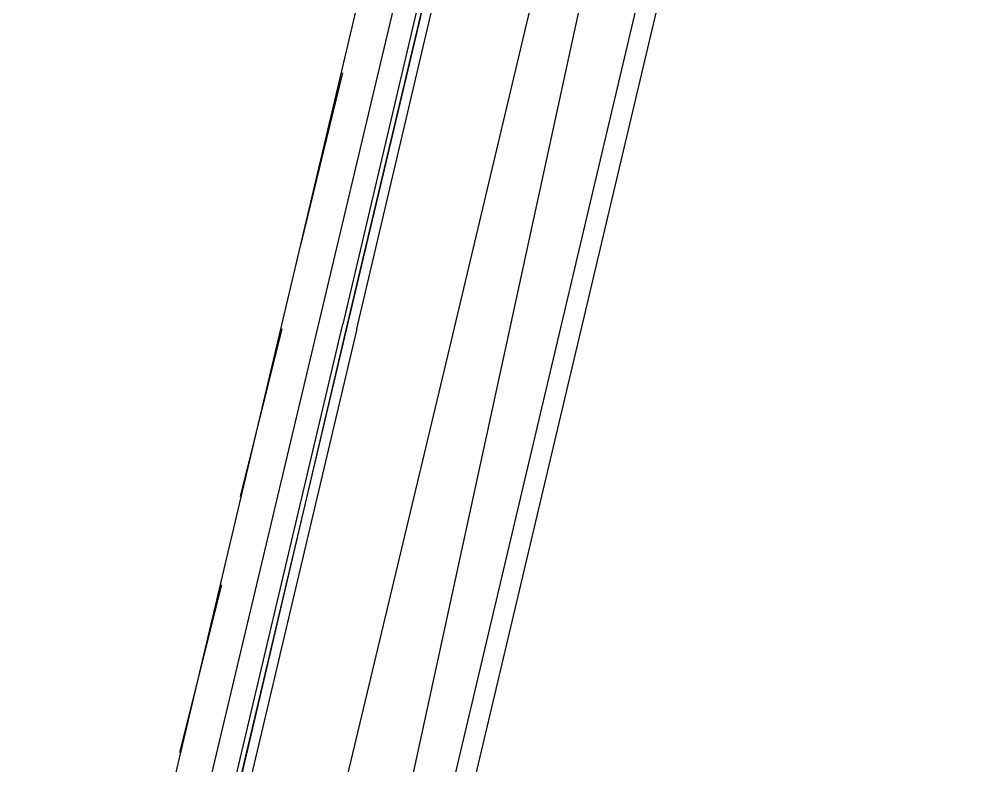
# Model space of a CAD drawing. Header units: feet. Extents: x -84 to 198, y -22 to 181.
# Drawn here: x 117.22 to 119.995, y 77.114 to 79.251 of the extents above; entities that cross this region are included whole.
import ezdxf

# ---------------------------------------------------------------- set-up
doc = ezdxf.new("R2010")
doc.units = ezdxf.units.FT
doc.layers.add('A-AREA-COMUN', color=252, linetype='CONTINUOUS')
doc.layers.add('A-LINEA', color=7, linetype='CONTINUOUS')

msp = doc.modelspace()

# ---------------------------------------------------------------- linework, layer by layer
at = {"layer": 'A-AREA-COMUN'}
msp.add_lwpolyline([(114.4, 59.8044), (114.528, 61.12), (116.08, 67.5733), (116.08, 68.16), (116.24, 68.2844), (117.792, 74.8089), (117.792, 75.4489), (118, 75.4844), (119.808, 83.8044), (120.64, 86.8444), (120.64, 87.4133), (120.8, 87.52), (121.36, 89.8844)], dxfattribs=at)
at = {"layer": 'A-LINEA'}
for p, q in [((117.56, 76.6311), (119.2, 83.5778)), ((118.32, 76.4578), (119.96, 83.3911)), ((118.0267, 78.6044), (118.1467, 79.0978)), ((118.08, 78.3911), (117.6933, 76.7644)), ((117.8533, 77.8844), (117.9733, 78.3644)), ((117.68, 77.1511), (117.8, 77.6311))]:
    msp.add_line(p, q, dxfattribs=at)
for points in [[(117.0933, 59.0178), (114.4, 59.6578), (118.2, 75.6978), (122, 91.7511), (124.68, 91.1111)], [(118.1867, 78.3644), (118.5733, 80.0044), (118.56, 80.0044), (118.5467, 80.0044), (118.16, 78.3778), (118.5467, 80.0044), (118.5333, 80.0178), (118.1467, 78.3778)], [(118.48, 79.9644), (118.48, 79.9511), (118.4533, 79.9644), (118.08, 78.3911)], [(118.0267, 76.5244), (118.4533, 78.3111), (118.8267, 79.8844)], [(118.1867, 78.3644), (117.7867, 76.6711), (117.7733, 76.6711), (117.76, 76.6711), (118.16, 78.3778), (117.76, 76.6844), (117.76, 76.6711), (117.7467, 76.6844), (118.1467, 78.3778)]]:
    msp.add_lwpolyline(points, dxfattribs=at)

doc.saveas('drawing.dxf')
